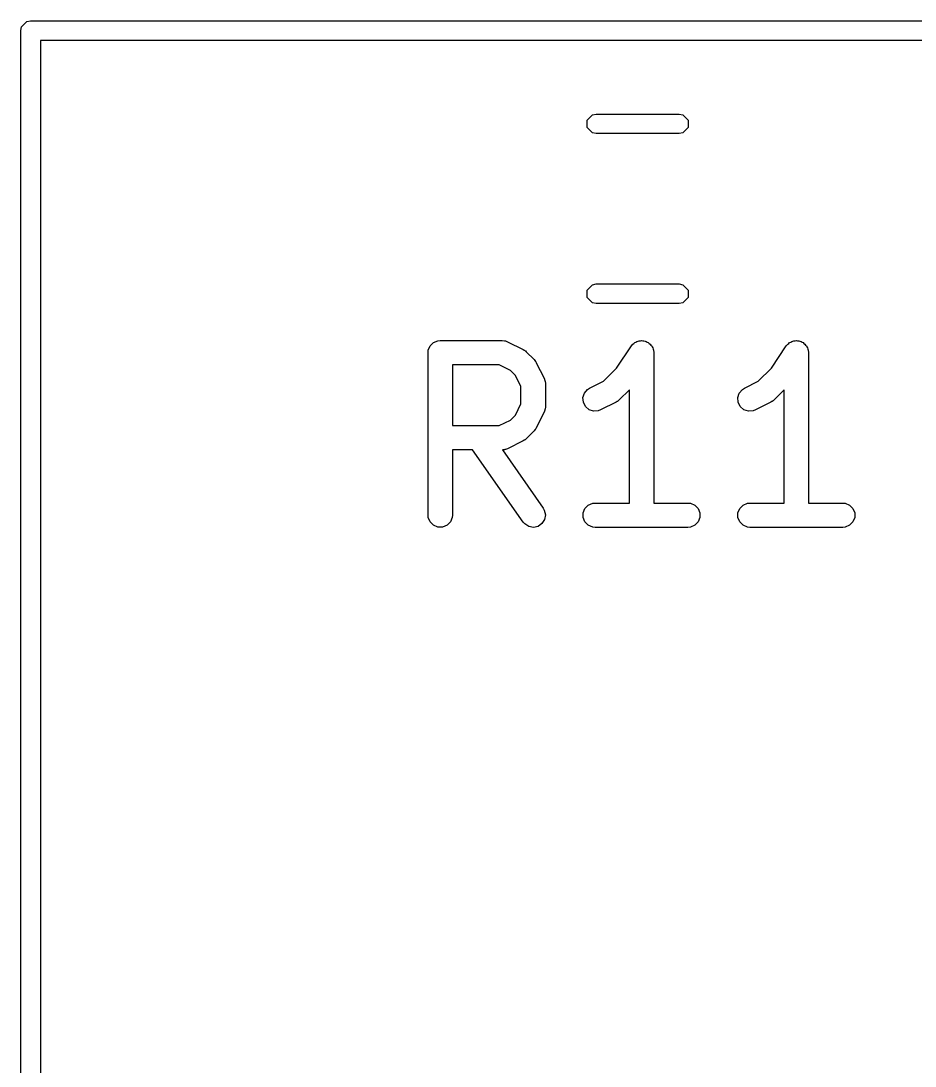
# Model space of a CAD drawing. Extents: x 117.1 to 211, y -138.1 to -43.1.
# Drawn here: x 155.63 to 161.14, y -92.14 to -85.71 of the extents above; entities that cross this region are included whole.
import ezdxf

# ---------------------------------------------------------------- set-up
doc = ezdxf.new("R2010")
doc.units = 0
doc.layers.add('BLACK', color=7, linetype='CONTINUOUS')

msp = doc.modelspace()

# ---------------------------------------------------------------- linework, layer by layer
at = {"layer": 'BLACK', "linetype": 'CONTINUOUS'}
for p, q in [((155.63455, -85.772), (155.639117, -85.749039)), ((155.63455, -99.972), (155.63455, -85.772)), ((155.639117, -85.749039), (155.671589, -85.716567)), ((155.671589, -85.716567), (155.69455, -85.712)), ((155.69455, -85.712), (169.89455, -85.712)), ((155.75455, -85.832), (155.75455, -99.912)), ((169.83455, -85.832), (155.75455, -85.832)), ((159.150815, -86.290067), (159.173776, -86.2855)), ((159.173776, -86.2855), (159.683224, -86.2855)), ((159.683224, -86.2855), (159.706185, -86.290067)), ((159.118343, -86.322539), (159.150815, -86.290067)), ((159.118343, -86.368461), (159.118343, -86.322539)), ((159.706185, -86.290067), (159.738657, -86.322539)), ((159.738657, -86.322539), (159.738657, -86.368461)), ((159.150815, -86.400933), (159.118343, -86.368461)), ((159.173776, -86.4055), (159.150815, -86.400933)), ((159.683224, -86.4055), (159.173776, -86.4055)), ((159.706185, -86.400933), (159.683224, -86.4055)), ((159.738657, -86.368461), (159.706185, -86.400933)), ((159.118343, -87.367539), (159.150815, -87.335067)), ((159.118343, -87.413461), (159.118343, -87.367539)), ((159.150815, -87.335067), (159.173776, -87.3305)), ((159.173776, -87.3305), (159.683224, -87.3305)), ((159.683224, -87.3305), (159.706185, -87.335067)), ((159.706185, -87.335067), (159.738657, -87.367539)), ((159.738657, -87.367539), (159.738657, -87.413461)), ((159.150815, -87.445933), (159.118343, -87.413461)), ((159.173776, -87.4505), (159.150815, -87.445933)), ((159.706185, -87.445933), (159.683224, -87.4505)), ((159.738657, -87.413461), (159.706185, -87.445933)), ((159.683224, -87.4505), (159.173776, -87.4505)), ((158.151854, -87.711151), (158.172546, -87.690459)), ((158.172546, -87.690459), (158.199582, -87.67926)), ((158.199582, -87.67926), (158.214214, -87.677819)), ((158.214214, -87.677819), (158.595166, -87.677819)), ((158.595166, -87.677819), (158.609798, -87.67926)), ((158.609798, -87.67926), (158.612287, -87.680291)), ((158.612287, -87.680291), (158.614975, -87.680482)), ((158.614975, -87.680482), (158.628707, -87.685737)), ((158.628707, -87.685737), (158.723945, -87.733356)), ((159.39, -87.711099), (159.399221, -87.699841)), ((159.399221, -87.699841), (159.40539, -87.695709)), ((159.40539, -87.695709), (159.410641, -87.690459)), ((159.410641, -87.690459), (159.41743, -87.687646)), ((159.41743, -87.687646), (159.423536, -87.683558)), ((159.423536, -87.683558), (159.430816, -87.682101)), ((159.430816, -87.682101), (159.437677, -87.67926)), ((159.437677, -87.67926), (159.445025, -87.67926)), ((159.445025, -87.67926), (159.45223, -87.677819)), ((159.45223, -87.677819), (159.459514, -87.67926)), ((159.459514, -87.67926), (159.466941, -87.67926)), ((159.466941, -87.67926), (159.473729, -87.682072)), ((159.473729, -87.682072), (159.480938, -87.683498)), ((159.480938, -87.683498), (159.487117, -87.687617)), ((159.487117, -87.687617), (159.493977, -87.690459)), ((159.493977, -87.690459), (159.49917, -87.695652)), ((159.49917, -87.695652), (159.505287, -87.69973)), ((159.505287, -87.69973), (159.50942, -87.705902)), ((160.342381, -87.711099), (160.351602, -87.699841)), ((160.351602, -87.699841), (160.357771, -87.695709)), ((160.357771, -87.695709), (160.363022, -87.690459)), ((160.363022, -87.690459), (160.369811, -87.687646)), ((160.369811, -87.687646), (160.375917, -87.683558)), ((160.375917, -87.683558), (160.383197, -87.682101)), ((160.383197, -87.682101), (160.390058, -87.67926)), ((160.390058, -87.67926), (160.397406, -87.67926)), ((160.397406, -87.67926), (160.404611, -87.677819)), ((160.404611, -87.677819), (160.411895, -87.67926)), ((160.411895, -87.67926), (160.419322, -87.67926)), ((160.419322, -87.67926), (160.42611, -87.682072)), ((160.42611, -87.682072), (160.433319, -87.683498)), ((160.433319, -87.683498), (160.439498, -87.687617)), ((160.439498, -87.687617), (160.446358, -87.690459)), ((160.446358, -87.690459), (160.451551, -87.695652)), ((160.451551, -87.695652), (160.457668, -87.69973)), ((160.457668, -87.69973), (160.461801, -87.705902)), ((158.139214, -87.752819), (158.140655, -87.738187)), ((158.139214, -88.752819), (158.139214, -87.752819)), ((158.140655, -87.738187), (158.151854, -87.711151)), ((158.723945, -87.733356), (158.730244, -87.73732)), ((158.730244, -87.73732), (158.732072, -87.738078)), ((158.732072, -87.738078), (158.734128, -87.739766)), ((158.734128, -87.739766), (158.736388, -87.741188)), ((158.736388, -87.741188), (158.737687, -87.742686)), ((158.737687, -87.742686), (158.743437, -87.747405)), ((158.743437, -87.747405), (158.791056, -87.795024)), ((159.298785, -87.847896), (159.389905, -87.711216)), ((159.389905, -87.711216), (159.389939, -87.711173)), ((159.389939, -87.711173), (159.389949, -87.711151)), ((159.389949, -87.711151), (159.39, -87.711099)), ((159.50942, -87.705902), (159.514669, -87.711151)), ((159.514669, -87.711151), (159.51748, -87.717938)), ((159.51748, -87.717938), (159.52157, -87.724045)), ((159.52157, -87.724045), (159.523026, -87.731326)), ((159.523026, -87.731326), (159.525868, -87.738187)), ((159.525868, -87.738187), (159.527293, -87.752663)), ((159.527293, -87.752663), (159.527309, -87.75274)), ((159.527309, -87.75274), (159.527303, -87.752766)), ((159.527303, -87.752766), (159.527309, -87.752819)), ((159.527309, -87.752819), (159.527309, -88.677819)), ((160.251166, -87.847896), (160.342286, -87.711216)), ((160.342286, -87.711216), (160.34232, -87.711173)), ((160.34232, -87.711173), (160.34233, -87.711151)), ((160.34233, -87.711151), (160.342381, -87.711099)), ((160.461801, -87.705902), (160.46705, -87.711151)), ((160.46705, -87.711151), (160.469861, -87.717938)), ((160.469861, -87.717938), (160.473951, -87.724045)), ((160.473951, -87.724045), (160.475407, -87.731326)), ((160.475407, -87.731326), (160.478249, -87.738187)), ((160.478249, -87.738187), (160.479674, -87.752663)), ((160.479674, -87.752663), (160.47969, -87.75274)), ((160.47969, -87.75274), (160.479684, -87.752766)), ((160.479684, -87.752766), (160.47969, -87.752819)), ((160.47969, -87.752819), (160.47969, -88.677819)), ((158.577461, -87.827819), (158.289214, -87.827819)), ((158.289214, -87.827819), (158.289214, -88.201628)), ((158.645977, -87.862077), (158.577461, -87.827819)), ((158.791056, -87.795024), (158.795774, -87.800773)), ((158.795774, -87.800773), (158.797273, -87.802073)), ((158.797273, -87.802073), (158.798694, -87.804332)), ((158.798694, -87.804332), (158.800383, -87.806389)), ((158.800383, -87.806389), (158.80114, -87.808216)), ((158.80114, -87.808216), (158.805105, -87.814516)), ((158.805105, -87.814516), (158.852724, -87.909754)), ((158.676384, -87.892484), (158.645977, -87.862077)), ((158.710642, -87.961), (158.676384, -87.892484)), ((159.217406, -87.929275), (159.298785, -87.847896)), ((160.169787, -87.929275), (160.251166, -87.847896)), ((158.710642, -88.068447), (158.710642, -87.961)), ((158.852724, -87.909754), (158.857979, -87.923485)), ((158.857979, -87.923485), (158.85817, -87.926174)), ((158.85817, -87.926174), (158.859201, -87.928663)), ((158.859201, -87.928663), (158.860642, -87.943295)), ((158.860642, -87.943295), (158.860642, -88.086152)), ((159.133054, -87.971451), (159.217406, -87.929275)), ((160.085435, -87.971451), (160.169787, -87.929275)), ((159.092184, -88.029152), (159.101438, -88.001391)), ((159.101438, -88.001391), (159.120611, -87.979283)), ((159.120611, -87.979283), (159.133054, -87.971451)), ((159.377309, -87.981504), (159.314866, -88.043947)), ((159.377309, -88.677819), (159.377309, -87.981504)), ((160.044565, -88.029152), (160.053819, -88.001391)), ((160.053819, -88.001391), (160.072992, -87.979283)), ((160.072992, -87.979283), (160.085435, -87.971451)), ((160.32969, -87.981504), (160.267247, -88.043947)), ((160.32969, -88.677819), (160.32969, -87.981504)), ((158.676384, -88.136963), (158.710642, -88.068447)), ((158.860642, -88.086152), (158.859201, -88.100784)), ((159.094258, -88.058342), (159.092184, -88.029152)), ((159.107345, -88.084517), (159.094258, -88.058342)), ((159.129453, -88.10369), (159.107345, -88.084517)), ((159.295374, -88.057996), (159.200136, -88.105615)), ((159.301673, -88.054031), (159.295374, -88.057996)), ((159.303501, -88.053274), (159.301673, -88.054031)), ((159.305557, -88.051585), (159.303501, -88.053274)), ((159.307817, -88.050164), (159.305557, -88.051585)), ((159.309116, -88.048665), (159.307817, -88.050164)), ((159.314866, -88.043947), (159.309116, -88.048665)), ((160.046639, -88.058342), (160.044565, -88.029152)), ((160.059726, -88.084517), (160.046639, -88.058342)), ((160.081834, -88.10369), (160.059726, -88.084517)), ((160.247755, -88.057996), (160.152517, -88.105615)), ((160.254054, -88.054031), (160.247755, -88.057996)), ((160.255882, -88.053274), (160.254054, -88.054031)), ((160.257938, -88.051585), (160.255882, -88.053274)), ((160.260198, -88.050164), (160.257938, -88.051585)), ((160.261497, -88.048665), (160.260198, -88.050164)), ((160.267247, -88.043947), (160.261497, -88.048665)), ((158.645977, -88.16737), (158.676384, -88.136963)), ((158.852724, -88.119693), (158.805105, -88.214931)), ((158.857979, -88.105962), (158.852724, -88.119693)), ((158.85817, -88.103272), (158.857979, -88.105962)), ((158.859201, -88.100784), (158.85817, -88.103272)), ((159.157214, -88.112944), (159.129453, -88.10369)), ((159.186404, -88.11087), (159.157214, -88.112944)), ((159.200136, -88.105615), (159.186404, -88.11087)), ((160.109595, -88.112944), (160.081834, -88.10369)), ((160.138785, -88.11087), (160.109595, -88.112944)), ((160.152517, -88.105615), (160.138785, -88.11087)), ((158.289214, -88.201628), (158.577461, -88.201628)), ((158.577461, -88.201628), (158.645977, -88.16737)), ((158.805105, -88.214931), (158.80114, -88.22123)), ((158.743437, -88.282042), (158.737687, -88.28676)), ((158.791056, -88.234423), (158.743437, -88.282042)), ((158.795774, -88.228673), (158.791056, -88.234423)), ((158.797273, -88.227374), (158.795774, -88.228673)), ((158.798694, -88.225114), (158.797273, -88.227374)), ((158.800383, -88.223058), (158.798694, -88.225114)), ((158.80114, -88.22123), (158.800383, -88.223058)), ((158.628707, -88.34371), (158.614975, -88.348965)), ((158.723945, -88.296091), (158.628707, -88.34371)), ((158.730244, -88.292126), (158.723945, -88.296091)), ((158.732072, -88.291369), (158.730244, -88.292126)), ((158.734128, -88.28968), (158.732072, -88.291369)), ((158.736388, -88.288259), (158.734128, -88.28968)), ((158.737687, -88.28676), (158.736388, -88.288259)), ((158.41326, -88.351628), (158.289214, -88.351628)), ((158.289214, -88.351628), (158.289214, -88.752819)), ((158.7242, -88.795829), (158.41326, -88.351628)), ((158.609798, -88.350187), (158.596281, -88.351518)), ((158.596281, -88.351518), (158.847085, -88.70981)), ((158.612287, -88.349155), (158.609798, -88.350187)), ((158.614975, -88.348965), (158.612287, -88.349155)), ((158.847085, -88.70981), (158.854295, -88.722623)), ((158.854295, -88.722623), (158.860624, -88.751194)), ((159.093036, -88.738187), (159.104235, -88.711151)), ((159.104235, -88.711151), (159.124927, -88.690459)), ((159.124927, -88.690459), (159.151963, -88.67926)), ((159.151963, -88.67926), (159.166595, -88.677819)), ((159.166595, -88.677819), (159.377309, -88.677819)), ((159.527309, -88.677819), (159.738023, -88.677819)), ((159.738023, -88.677819), (159.752655, -88.67926)), ((159.752655, -88.67926), (159.779691, -88.690459)), ((159.779691, -88.690459), (159.800383, -88.711151)), ((159.800383, -88.711151), (159.811582, -88.738187)), ((160.045417, -88.738187), (160.056616, -88.711151)), ((160.056616, -88.711151), (160.077308, -88.690459)), ((160.077308, -88.690459), (160.104344, -88.67926)), ((160.104344, -88.67926), (160.118976, -88.677819)), ((160.118976, -88.677819), (160.32969, -88.677819)), ((160.47969, -88.677819), (160.690404, -88.677819)), ((160.690404, -88.677819), (160.705036, -88.67926)), ((160.705036, -88.67926), (160.732072, -88.690459)), ((160.732072, -88.690459), (160.752764, -88.711151)), ((160.752764, -88.711151), (160.763963, -88.738187)), ((158.140655, -88.767451), (158.139214, -88.752819)), ((158.151854, -88.794487), (158.140655, -88.767451)), ((158.172546, -88.815179), (158.151854, -88.794487)), ((158.276574, -88.794487), (158.255882, -88.815179)), ((158.287773, -88.767451), (158.276574, -88.794487)), ((158.289214, -88.752819), (158.287773, -88.767451)), ((158.733771, -88.806989), (158.7242, -88.795829)), ((158.855539, -88.780012), (158.839812, -88.80469)), ((158.860624, -88.751194), (158.855539, -88.780012)), ((159.093036, -88.767451), (159.093036, -88.738187)), ((159.104235, -88.794487), (159.093036, -88.767451)), ((159.124927, -88.815179), (159.104235, -88.794487)), ((159.800383, -88.794487), (159.779691, -88.815179)), ((159.811582, -88.767451), (159.800383, -88.794487)), ((159.811582, -88.738187), (159.811582, -88.767451)), ((160.045417, -88.767451), (160.045417, -88.738187)), ((160.056616, -88.794487), (160.045417, -88.767451)), ((160.077308, -88.815179), (160.056616, -88.794487)), ((160.752764, -88.794487), (160.732072, -88.815179)), ((160.763963, -88.767451), (160.752764, -88.794487)), ((160.763963, -88.738187), (160.763963, -88.767451)), ((158.199582, -88.826378), (158.172546, -88.815179)), ((158.228846, -88.826378), (158.199582, -88.826378)), ((158.255882, -88.815179), (158.228846, -88.826378)), ((158.75845, -88.822716), (158.733771, -88.806989)), ((158.787267, -88.827802), (158.75845, -88.822716)), ((158.815838, -88.821472), (158.787267, -88.827802)), ((158.839812, -88.80469), (158.815838, -88.821472)), ((159.151963, -88.826378), (159.124927, -88.815179)), ((159.166595, -88.827819), (159.151963, -88.826378)), ((159.738023, -88.827819), (159.166595, -88.827819)), ((159.752655, -88.826378), (159.738023, -88.827819)), ((159.779691, -88.815179), (159.752655, -88.826378)), ((160.104344, -88.826378), (160.077308, -88.815179)), ((160.118976, -88.827819), (160.104344, -88.826378)), ((160.690404, -88.827819), (160.118976, -88.827819)), ((160.705036, -88.826378), (160.690404, -88.827819)), ((160.732072, -88.815179), (160.705036, -88.826378))]:
    msp.add_line(p, q, dxfattribs=at)

doc.saveas('drawing.dxf')
